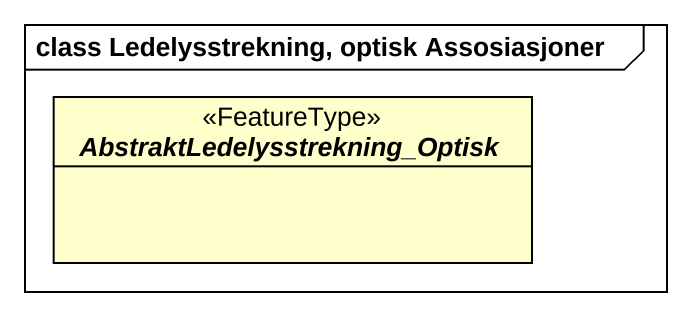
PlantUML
@startuml
mainframe class Ledelysstrekning, optisk Assosiasjoner
hide circle
hide empty members
abstract class "AbstraktLedelysstrekning_Optisk" as AbstraktLedelysstrekning <<FeatureType>>
@enduml
